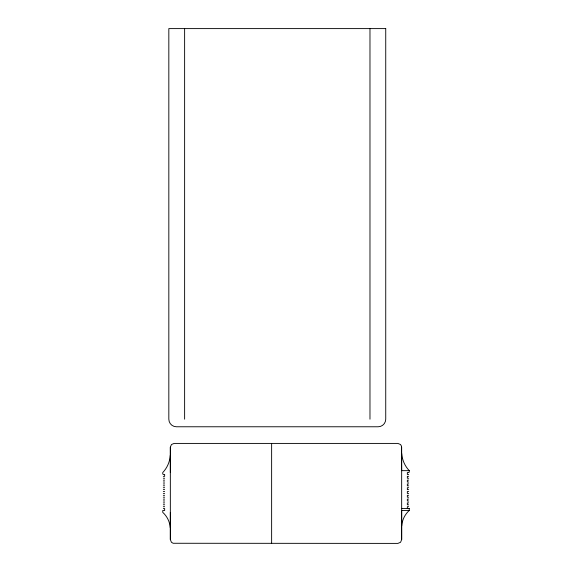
<?xml version="1.0" encoding="UTF-8"?>
<svg xmlns="http://www.w3.org/2000/svg" width="572" height="572" viewBox="0 0 572 572"><rect width="100%" height="100%" fill="white"/><g stroke="black" fill="none" stroke-linecap="round" stroke-linejoin="round"><path stroke-width="0.86" d="M401.658 508.572L409.245 508.572L409.245 510.474L401.658 510.474L401.658 539.611L400.55 542.292L397.869 543.4L173.152 543.271L171.45 542.292L170.342 539.611L170.342 512.369M170.342 472.551L170.342 447.204L171.45 444.523L174.131 443.414L397.869 443.414L400.55 444.523L401.53 446.224L401.658 470.656L409.245 470.656L409.245 471.793A0.758 0.758 0 0 1 408.487 472.551L407.35 472.551L407.35 474.445L408.68 474.474M170.284 455.333C169.884 461.718 167.174 467.917 162.755 472.551L162.755 473.688A0.758 0.758 0 0 0 163.513 474.445L164.65 474.445L164.65 476.34L163.32 476.369M401.716 525.933C402.116 520.062 404.869 514.407 409.245 510.474M163.32 480.158L164.65 480.137M163.32 483.955L164.65 483.926M163.32 487.744L164.65 487.716M163.32 491.534L164.65 491.512M163.32 495.331L164.65 495.302M163.32 499.12L164.65 499.099M163.32 502.917L164.65 502.888M163.32 506.706L164.65 506.678M408.68 476.319L407.35 476.34L407.35 478.242L408.68 478.263M408.68 480.108L407.35 480.137L407.35 482.032L408.68 482.06M408.68 483.905L407.35 483.926L407.35 485.821L408.68 485.85M408.68 487.694L407.35 487.716L407.35 489.618L408.68 489.639M408.68 491.484L407.35 491.512L407.35 493.407L408.68 493.436M408.68 495.281L407.35 495.302L407.35 497.197L408.68 497.225M408.68 499.07L407.35 499.099L407.35 500.993L408.68 501.015M408.68 502.859L407.35 502.888L407.35 504.783L408.68 504.811M408.68 506.656L407.35 506.678L407.35 508.572L409.245 508.572M164.65 478.242L163.32 478.213M164.65 482.032L163.32 482.003M164.65 485.821L163.32 485.8M164.65 489.618L163.32 489.589M164.65 493.407L163.32 493.379M164.65 497.197L163.32 497.175M164.65 500.993L163.32 500.965M164.65 504.783L163.32 504.761M163.32 508.551L164.65 508.572L164.65 510.474L162.755 510.496L162.755 512.369C167.131 516.302 169.884 521.957 170.284 527.834M409.245 470.656C404.826 466.023 402.116 459.824 401.716 453.439M401.658 447.204L401.658 539.611M369.977 28.6L369.977 419.183M271.628 443.414L271.628 543.4M184.62 28.6L184.62 419.183M170.342 447.204L170.342 539.611M385.735 28.6L168.826 28.6L168.826 419.183A7.586 7.586 0 0 0 176.412 426.769L378.149 426.769A7.586 7.586 0 0 0 385.735 419.183L385.735 28.6"/></g></svg>
